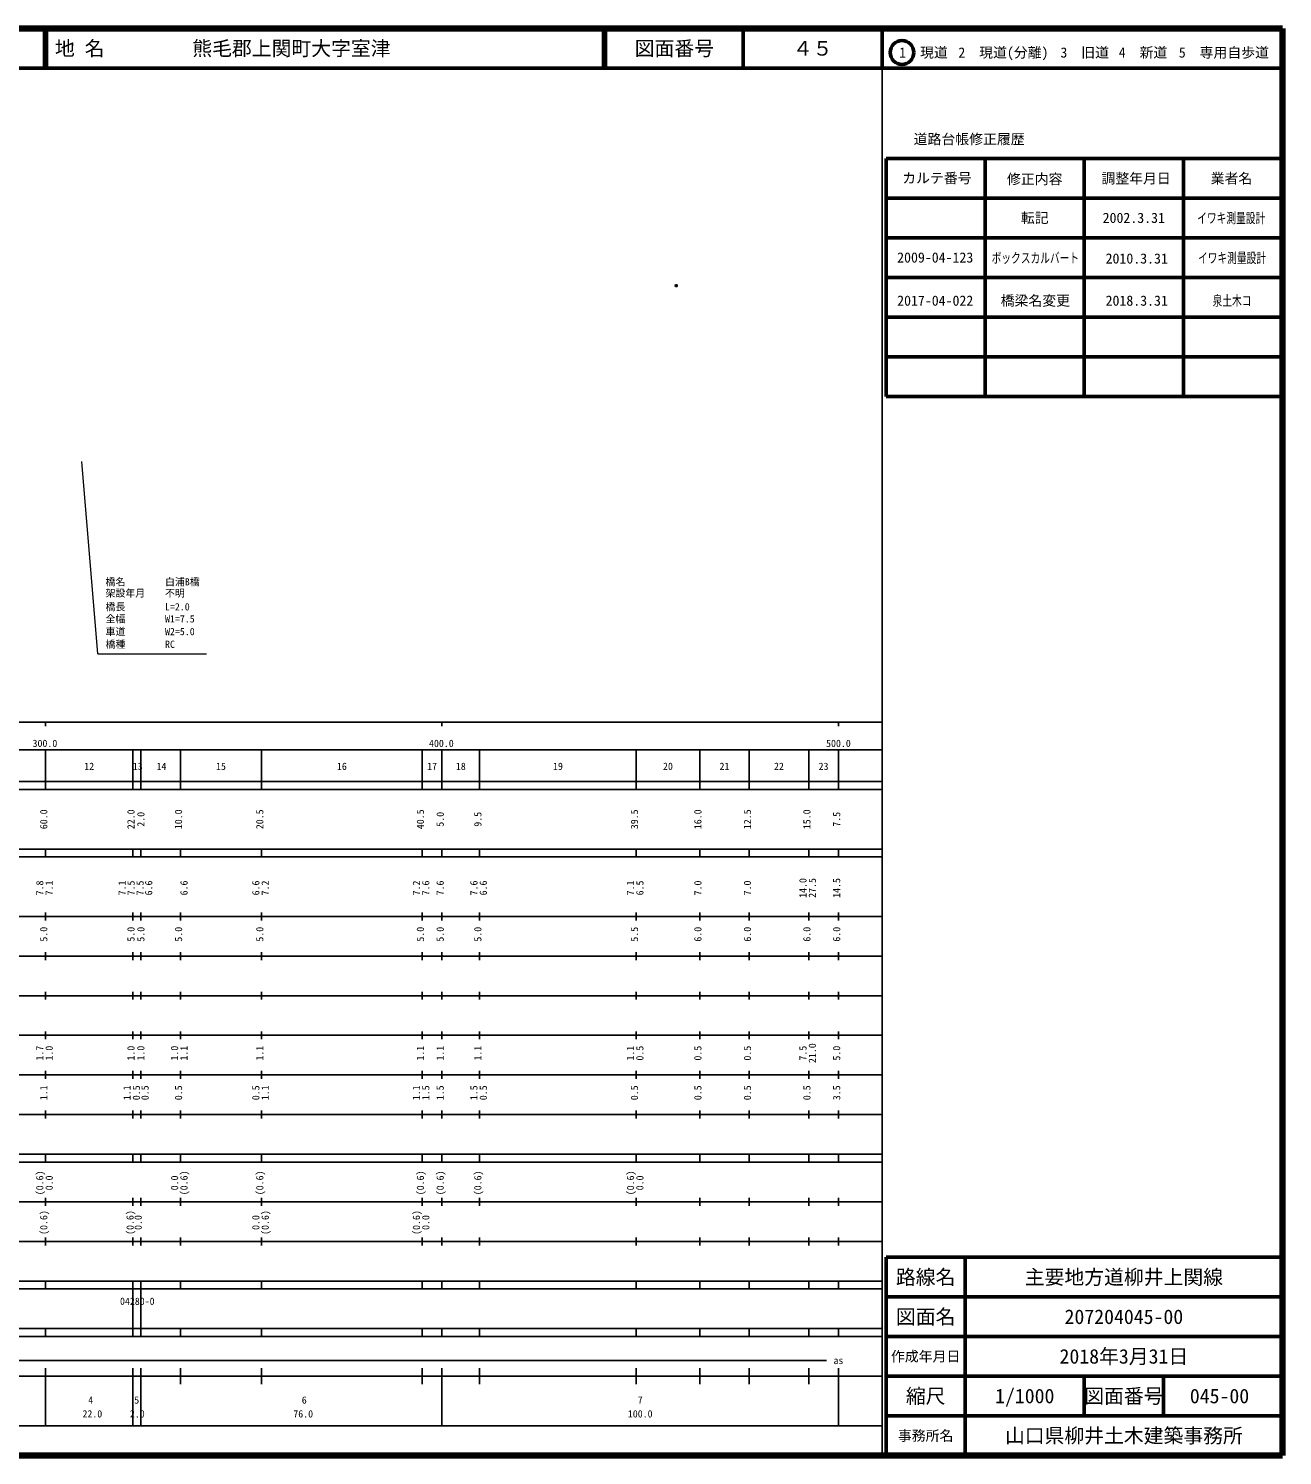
# Model space of a CAD drawing. Units: millimetres on the paper. Extents: x 40 to 680, y 20 to 380.
# Drawn here: x 363.7 to 680, y 20 to 380 of the extents above; entities that cross this region are included whole.
import ezdxf
from ezdxf.enums import TextEntityAlignment as Align

# ---------------------------------------------------------------- set-up
doc = ezdxf.new("R2010")
doc.units = ezdxf.units.MM
doc.header["$PDMODE"] = 32
doc.header["$PDSIZE"] = 0.5
doc.layers.add('M-OTRS', color=6, linetype='Continuous')
doc.layers.add('M-TTL-TXT', color=7, linetype='Continuous')
for name, color, linetype, lineweight in [('M-STR-HTXT', 7, 'Continuous', 13), ('M-TTL', 2, 'Continuous', 140), ('M-TTL-BAND', 7, 'Continuous', 25), ('M-TTL-FRAM', 2, 'Continuous', 50), ('M-TTL-LINE', 7, 'Continuous', 50)]:
    doc.layers.add(name, color=color, linetype=linetype, lineweight=lineweight)
doc.styles.add('ＭＳ ゴシック', font='')
doc.styles.get('ＭＳ ゴシック').set_extended_font_data('MS Gothic')

msp = doc.modelspace()

# ---------------------------------------------------------------- linework, layer by layer
at = {"layer": 'M-OTRS'}
msp.add_point((527.108, 315.13), dxfattribs=at)
at = {"layer": 'M-STR-HTXT'}
for q in [(377.151, 270.744), (408.58, 222.23)]:
    msp.add_line((381.159, 222.23), q, dxfattribs=at)
at = {"layer": 'M-TTL'}
for p, q in [((680, 380), (40, 380)), ((680, 20), (680, 380)), ((40, 20), (680, 20))]:
    msp.add_line(p, q, dxfattribs=at)
at = {"layer": 'M-TTL-BAND'}
for p, q in [((579, 20), (579, 370)), ((40, 205), (579, 205)), ((368, 205), (368, 204)), ((468, 205), (468, 204)), ((568, 205), (568, 204)), ((68, 198), (579, 198)), ((368, 188), (368, 198)), ((390, 188), (390, 198)), ((392, 188), (392, 198)), ((402, 188), (402, 198)), ((422.5, 188), (422.5, 198)), ((463, 188), (463, 198)), ((468, 188), (468, 198)), ((477.5, 188), (477.5, 198)), ((517, 188), (517, 198)), ((533, 188), (533, 198)), ((545.5, 188), (545.5, 198)), ((560.5, 188), (560.5, 198)), ((568, 188), (568, 198)), ((40, 190), (579, 190)), ((40, 188), (579, 188)), ((40, 173), (579, 173)), ((368, 171), (368, 173)), ((390, 171), (390, 173)), ((392, 171), (392, 173)), ((402, 171), (402, 173)), ((422.5, 171), (422.5, 173)), ((463, 171), (463, 173)), ((468, 171), (468, 173)), ((477.5, 171), (477.5, 173)), ((517, 171), (517, 173)), ((533, 171), (533, 173)), ((545.5, 171), (545.5, 173)), ((560.5, 171), (560.5, 173)), ((568, 171), (568, 173)), ((40, 171), (579, 171)), ((40, 156), (579, 156)), ((368, 155), (368, 157)), ((390, 155), (390, 157)), ((392, 155), (392, 157)), ((402, 155), (402, 157)), ((422.5, 155), (422.5, 157)), ((463, 155), (463, 157)), ((468, 155), (468, 157)), ((477.5, 155), (477.5, 157)), ((517, 155), (517, 157)), ((533, 155), (533, 157)), ((545.5, 155), (545.5, 157)), ((560.5, 155), (560.5, 157)), ((568, 155), (568, 157)), ((46, 146), (579, 146)), ((368, 145), (368, 147)), ((390, 145), (390, 147)), ((392, 145), (392, 147)), ((402, 145), (402, 147)), ((422.5, 145), (422.5, 147)), ((463, 145), (463, 147)), ((468, 145), (468, 147)), ((477.5, 145), (477.5, 147)), ((517, 145), (517, 147)), ((533, 145), (533, 147)), ((545.5, 145), (545.5, 147)), ((560.5, 145), (560.5, 147)), ((568, 145), (568, 147)), ((368, 135), (368, 137)), ((390, 135), (390, 137)), ((392, 135), (392, 137)), ((402, 135), (402, 137)), ((422.5, 135), (422.5, 137)), ((463, 135), (463, 137)), ((468, 135), (468, 137)), ((477.5, 135), (477.5, 137)), ((517, 135), (517, 137)), ((533, 135), (533, 137)), ((545.5, 135), (545.5, 137)), ((560.5, 135), (560.5, 137)), ((568, 135), (568, 137)), ((52, 136), (579, 136)), ((46, 126), (579, 126)), ((368, 125), (368, 127)), ((390, 125), (390, 127)), ((392, 125), (392, 127)), ((402, 125), (402, 127)), ((422.5, 125), (422.5, 127)), ((463, 125), (463, 127)), ((468, 125), (468, 127)), ((477.5, 125), (477.5, 127)), ((517, 125), (517, 127)), ((533, 125), (533, 127)), ((545.5, 125), (545.5, 127)), ((560.5, 125), (560.5, 127)), ((568, 125), (568, 127)), ((52, 116), (579, 116)), ((368, 115), (368, 117)), ((390, 115), (390, 117)), ((392, 115), (392, 117)), ((402, 115), (402, 117)), ((422.5, 115), (422.5, 117)), ((463, 115), (463, 117)), ((468, 115), (468, 117)), ((477.5, 115), (477.5, 117)), ((517, 115), (517, 117)), ((533, 115), (533, 117)), ((545.5, 115), (545.5, 117)), ((560.5, 115), (560.5, 117)), ((568, 115), (568, 117)), ((46, 106), (579, 106)), ((368, 105), (368, 107)), ((390, 105), (390, 107)), ((392, 105), (392, 107)), ((402, 105), (402, 107)), ((422.5, 105), (422.5, 107)), ((463, 105), (463, 107)), ((468, 105), (468, 107)), ((477.5, 105), (477.5, 107)), ((517, 105), (517, 107)), ((533, 105), (533, 107)), ((545.5, 105), (545.5, 107)), ((560.5, 105), (560.5, 107)), ((568, 105), (568, 107)), ((40, 96), (579, 96)), ((40, 94), (579, 94)), ((368, 94), (368, 96)), ((390, 94), (390, 96)), ((392, 94), (392, 96)), ((402, 94), (402, 96)), ((422.5, 94), (422.5, 96)), ((463, 94), (463, 96)), ((468, 94), (468, 96)), ((477.5, 94), (477.5, 96)), ((517, 94), (517, 96)), ((533, 94), (533, 96)), ((545.5, 94), (545.5, 96)), ((560.5, 94), (560.5, 96)), ((568, 94), (568, 96)), ((49, 84), (579, 84)), ((368, 83), (368, 85)), ((390, 83), (390, 85)), ((392, 83), (392, 85)), ((402, 83), (402, 85)), ((422.5, 83), (422.5, 85)), ((463, 83), (463, 85)), ((468, 83), (468, 85)), ((477.5, 83), (477.5, 85)), ((517, 83), (517, 85)), ((533, 83), (533, 85)), ((545.5, 83), (545.5, 85)), ((560.5, 83), (560.5, 85)), ((568, 83), (568, 85)), ((40, 74), (579, 74)), ((368, 73), (368, 75)), ((390, 73), (390, 75)), ((392, 73), (392, 75)), ((402, 73), (402, 75)), ((422.5, 73), (422.5, 75)), ((463, 73), (463, 75)), ((468, 73), (468, 75)), ((477.5, 73), (477.5, 75)), ((517, 73), (517, 75)), ((533, 73), (533, 75)), ((545.5, 73), (545.5, 75)), ((560.5, 73), (560.5, 75)), ((568, 73), (568, 75)), ((40, 64), (579, 64)), ((40, 62), (579, 62)), ((368, 62), (368, 64)), ((390, 62), (390, 64)), ((390, 62), (390, 52)), ((392, 62), (392, 64)), ((392, 62), (392, 52)), ((402, 62), (402, 64)), ((422.5, 62), (422.5, 64)), ((463, 62), (463, 64)), ((468, 62), (468, 64)), ((477.5, 62), (477.5, 64)), ((517, 62), (517, 64)), ((533, 62), (533, 64)), ((545.5, 62), (545.5, 64)), ((560.5, 62), (560.5, 64)), ((568, 62), (568, 64)), ((40, 52), (579, 52)), ((368, 50), (368, 52)), ((390, 50), (390, 52)), ((392, 50), (392, 52)), ((402, 50), (402, 52)), ((422.5, 50), (422.5, 52)), ((463, 50), (463, 52)), ((468, 50), (468, 52)), ((477.5, 50), (477.5, 52)), ((517, 50), (517, 52)), ((533, 50), (533, 52)), ((545.5, 50), (545.5, 52)), ((560.5, 50), (560.5, 52)), ((568, 50), (568, 52)), ((40, 50), (579, 50)), ((71, 44), (565, 44)), ((40, 40), (579, 40)), ((368, 27.5), (368, 42)), ((390, 38), (390, 42)), ((392, 38), (392, 42)), ((402, 38), (402, 42)), ((422.5, 38), (422.5, 42)), ((463, 38), (463, 42)), ((468, 27.5), (468, 42)), ((477.5, 38), (477.5, 42)), ((517, 38), (517, 42)), ((533, 38), (533, 42)), ((545.5, 38), (545.5, 42)), ((560.5, 38), (560.5, 42)), ((568, 27.5), (568, 42)), ((390, 38), (390, 27.485)), ((392, 38), (392, 27.489)), ((68, 27.5), (579, 27.5))]:
    msp.add_line(p, q, dxfattribs=at)
at = {"layer": 'M-TTL-FRAM'}
for p, q in [((580, 347.197), (580, 287.197)), ((580, 347.197), (680, 347.197)), ((580, 287.197), (680, 287.197)), ((680, 70), (580, 70)), ((580, 70), (580, 20))]:
    msp.add_line(p, q, dxfattribs=at)
at = {"layer": 'M-TTL-LINE'}
for p, q in [((367.75, 380), (367.75, 370)), ((368.25, 380), (368.25, 370)), ((508.747, 380), (508.747, 370)), ((509.247, 380), (509.247, 370)), ((543.997, 380), (543.997, 370)), ((579, 380), (579, 370)), ((40, 370), (680, 370)), ((605, 347.197), (605, 287.197)), ((630, 347.197), (630, 287.197)), ((655, 347.197), (655, 287.197)), ((580, 337.197), (680, 337.197)), ((580, 327.197), (680, 327.197)), ((580, 317.197), (680, 317.197)), ((580, 307.197), (680, 307.197)), ((580, 297.197), (680, 297.197)), ((600, 70), (600, 20)), ((680, 60), (580, 60)), ((680, 50), (580, 50)), ((680, 40), (580, 40)), ((630, 40), (630, 30)), ((650, 40), (650, 30)), ((680, 30), (580, 30))]:
    msp.add_line(p, q, dxfattribs=at)
msp.add_circle((584.031, 373.958), 3, dxfattribs=at)

# ---------------------------------------------------------------- texts
at = {"layer": 'M-STR-HTXT', "style": 'ＭＳ ゴシック'}
for s, p in [('橋名\u3000\u3000\u3000\u3000白浦B橋', (383.136, 238.94)), ('架設年月\u3000\u3000不明', (383.136, 236.089)), ('橋長\u3000\u3000\u3000\u3000L=2.0', (383.136, 232.647)), ('全幅\u3000\u3000\u3000\u3000W1=7.5', (383.136, 229.606)), ('車道\u3000\u3000\u3000\u3000W2=5.0', (383.136, 226.399)), ('橋種\u3000\u3000\u3000\u3000RC', (383.136, 223.191))]:
    msp.add_text(s, height=1.833, dxfattribs=at).set_placement(p, align=Align.BOTTOM_LEFT)
at = {"layer": 'M-TTL-BAND', "style": 'ＭＳ ゴシック'}
for s, p in [('300.0', (367.844, 198.195)), ('400.0', (467.844, 198.195)), ('500.0', (568, 198.195)), ('12', (379, 192.405)), ('13', (391.25, 192.405)), ('14', (397.25, 192.405)), ('15', (412.25, 192.405)), ('16', (442.75, 192.405)), ('17', (465.5, 192.405)), ('18', (472.75, 192.405)), ('19', (497.25, 192.405)), ('20', (525, 192.405)), ('21', (539.25, 192.405)), ('22', (553, 192.405)), ('23', (564.25, 192.405)), ('04280-0', (391.14, 57.437)), ('as', (568, 42.5)), ('4', (379.396, 32.523)), ('5', (391.005, 32.523)), ('6', (433.259, 32.523)), ('7', (518, 32.523)), ('22.0', (379.801, 29.033)), ('2.0', (391.14, 29.033)), ('76.0', (432.989, 29.033)), ('100.0', (518, 29.033))]:
    msp.add_text(s, height=1.833, dxfattribs=at).set_placement(p, align=Align.BOTTOM_CENTER)
for s, p in [('60.0', (369, 180.5)), ('22.0', (391, 180.5)), ('2.0', (393.5, 180.5)), ('10.0', (403, 180.5)), ('20.5', (423.5, 180.5)), ('40.5', (464, 180.5)), ('5.0', (469, 180.5)), ('9.5', (478.5, 180.5)), ('39.5', (518, 180.5)), ('16.0', (534, 180.5)), ('12.5', (546.5, 180.5)), ('15.0', (561.5, 180.5)), ('7.5', (569, 180.5)), ('7.8', (368, 163.174)), ('7.1', (370.37, 163.174)), ('7.1', (388.767, 163.174)), ('7.5', (391.035, 163.174)), ('7.5', (393.303, 163.174)), ('6.6', (395.462, 163.174)), ('6.6', (404.37, 163.174)), ('6.6', (422.5, 163.174)), ('7.2', (424.87, 163.174)), ('7.2', (463, 163.174)), ('7.6', (465.37, 163.174)), ('7.6', (469, 163.174)), ('7.6', (477.5, 163.174)), ('6.6', (479.87, 163.174)), ('7.1', (517, 163.174)), ('6.5', (519.37, 163.174)), ('7.0', (534, 163.174)), ('7.0', (546.5, 163.174)), ('14.0', (560.5, 163.174)), ('27.5', (562.87, 163.174)), ('14.5', (569, 163.174)), ('5.0', (369, 151.5)), ('5.0', (391, 151.5)), ('5.0', (393.5, 151.5)), ('5.0', (403, 151.5)), ('5.0', (423.5, 151.5)), ('5.0', (464, 151.5)), ('5.0', (469, 151.5)), ('5.0', (478.5, 151.5)), ('5.5', (518, 151.5)), ('6.0', (534, 151.5)), ('6.0', (546.5, 151.5)), ('6.0', (561.5, 151.5)), ('6.0', (569, 151.5)), ('1.7', (368, 121.5)), ('1.0', (370.37, 121.5)), ('1.0', (391, 121.5)), ('1.0', (393.5, 121.5)), ('1.0', (402, 121.5)), ('1.1', (404.37, 121.5)), ('1.1', (423.5, 121.5)), ('1.1', (464, 121.5)), ('1.1', (469, 121.5)), ('1.1', (478.5, 121.5)), ('1.1', (517, 121.5)), ('0.5', (519.37, 121.5)), ('0.5', (534, 121.5)), ('0.5', (546.5, 121.5)), ('7.5', (560.5, 121.5)), ('21.0', (562.87, 121.5)), ('5.0', (569, 121.5)), ('1.1', (369, 111.5)), ('1.1', (390, 111.5)), ('0.5', (392.37, 111.5)), ('0.5', (394.547, 111.5)), ('0.5', (403, 111.5)), ('0.5', (422.5, 111.5)), ('1.1', (424.87, 111.5)), ('1.1', (463, 111.5)), ('1.5', (465.37, 111.5)), ('1.5', (469, 111.5)), ('1.5', (477.5, 111.5)), ('0.5', (479.87, 111.5)), ('0.5', (518, 111.5)), ('0.5', (534, 111.5)), ('0.5', (546.5, 111.5)), ('0.5', (561.5, 111.5)), ('3.5', (569, 111.5)), ('(0.6)', (368, 88.764)), ('0.0', (370.37, 88.764)), ('0.0', (402, 88.764)), ('(0.6)', (404.37, 88.764)), ('(0.6)', (423.5, 88.764)), ('(0.6)', (464, 88.764)), ('(0.6)', (469, 88.764)), ('(0.6)', (478.5, 88.764)), ('(0.6)', (517, 88.764)), ('0.0', (519.37, 88.764)), ('(0.6)', (369, 78.764)), ('(0.6)', (390.769, 78.764)), ('0.0', (392.821, 78.764)), ('0.0', (422.5, 78.764)), ('(0.6)', (424.87, 78.764)), ('(0.6)', (463, 78.764)), ('0.0', (465.37, 78.764))]:
    msp.add_text(s, height=1.833, rotation=90, dxfattribs=at).set_placement(p, align=Align.BOTTOM_CENTER)
at = {"layer": 'M-TTL-TXT', "style": 'ＭＳ ゴシック'}
for s, p in [('地 名', (370.38, 375)), ('熊毛郡上関町大字室津', (405.024, 375))]:
    msp.add_text(s, height=3.666, dxfattribs=at).set_placement(p, align=Align.MIDDLE_LEFT)
for s, height, p in [('図面番号', 3.666, (526.622, 375)), ('４５', 3.666, (561.497, 375)), ('1\u3000現道', 2.566, (589.448, 373.958)), ('2\u3000現道(分離)', 2.566, (609.619, 373.958)), ('3\u3000旧道', 2.566, (630.121, 373.958)), ('4\u3000新道', 2.566, (644.824, 373.958)), ('5\u3000専用自歩道', 2.566, (665.228, 373.958)), ('道路台帳修正履歴', 2.566, (600.968, 352.113)), ('カルテ番号', 2.566, (592.839, 342.277)), ('修正内容', 2.566, (617.509, 342.023)), ('調整年月日', 2.566, (643.089, 342.197)), ('業者名', 2.566, (667.134, 342.197)), ('転記', 2.566, (617.5, 332.245)), ('2002.3.31', 2.566, (642.5, 332.245)), ('2009-04-123', 2.566, (592.414, 322.241)), ('2010.3.31', 2.566, (643.243, 321.991)), ('2017-04-022', 2.566, (592.414, 311.352)), ('橋梁名変更', 2.566, (617.672, 311.352)), ('2018.3.31', 2.566, (643.243, 311.352)), ('路線名', 3.666, (590, 65)), ('路線名', 3.666, (590, 65)), ('主要地方道柳井上関線', 3.666, (640, 65)), ('図面名', 3.666, (590, 55)), ('図面名', 3.666, (590, 55)), ('207204045-00', 3.666, (640, 55)), ('2018年3月31日', 3.666, (640, 45)), ('作成年月日', 2.566, (590, 45)), ('作成年月日', 2.566, (590, 45)), ('縮尺', 3.666, (590, 35)), ('縮尺', 3.666, (590, 35)), ('1/1000', 3.666, (615, 35)), ('図面番号', 3.666, (640, 35)), ('図面番号', 3.666, (640, 35)), ('045-00', 3.666, (664.125, 35)), ('事務所名', 2.566, (590, 25)), ('事務所名', 2.566, (590, 25)), ('山口県柳井土木建築事務所', 3.666, (640, 25))]:
    msp.add_text(s, height=height, dxfattribs=at).set_placement(p, align=Align.MIDDLE_CENTER)
at = {"layer": 'M-TTL-TXT', "style": 'ＭＳ ゴシック', "width": 0.7}
for s, p in [('イワキ測量設計', (667.077, 332.189)), ('ボックスカルバート', (617.672, 322.13)), ('イワキ測量設計', (667.286, 322.13)), ('泉土木コ', (667.286, 311.352))]:
    msp.add_text(s, height=2.566, dxfattribs=at).set_placement(p, align=Align.MIDDLE_CENTER)

doc.saveas('drawing.dxf')
